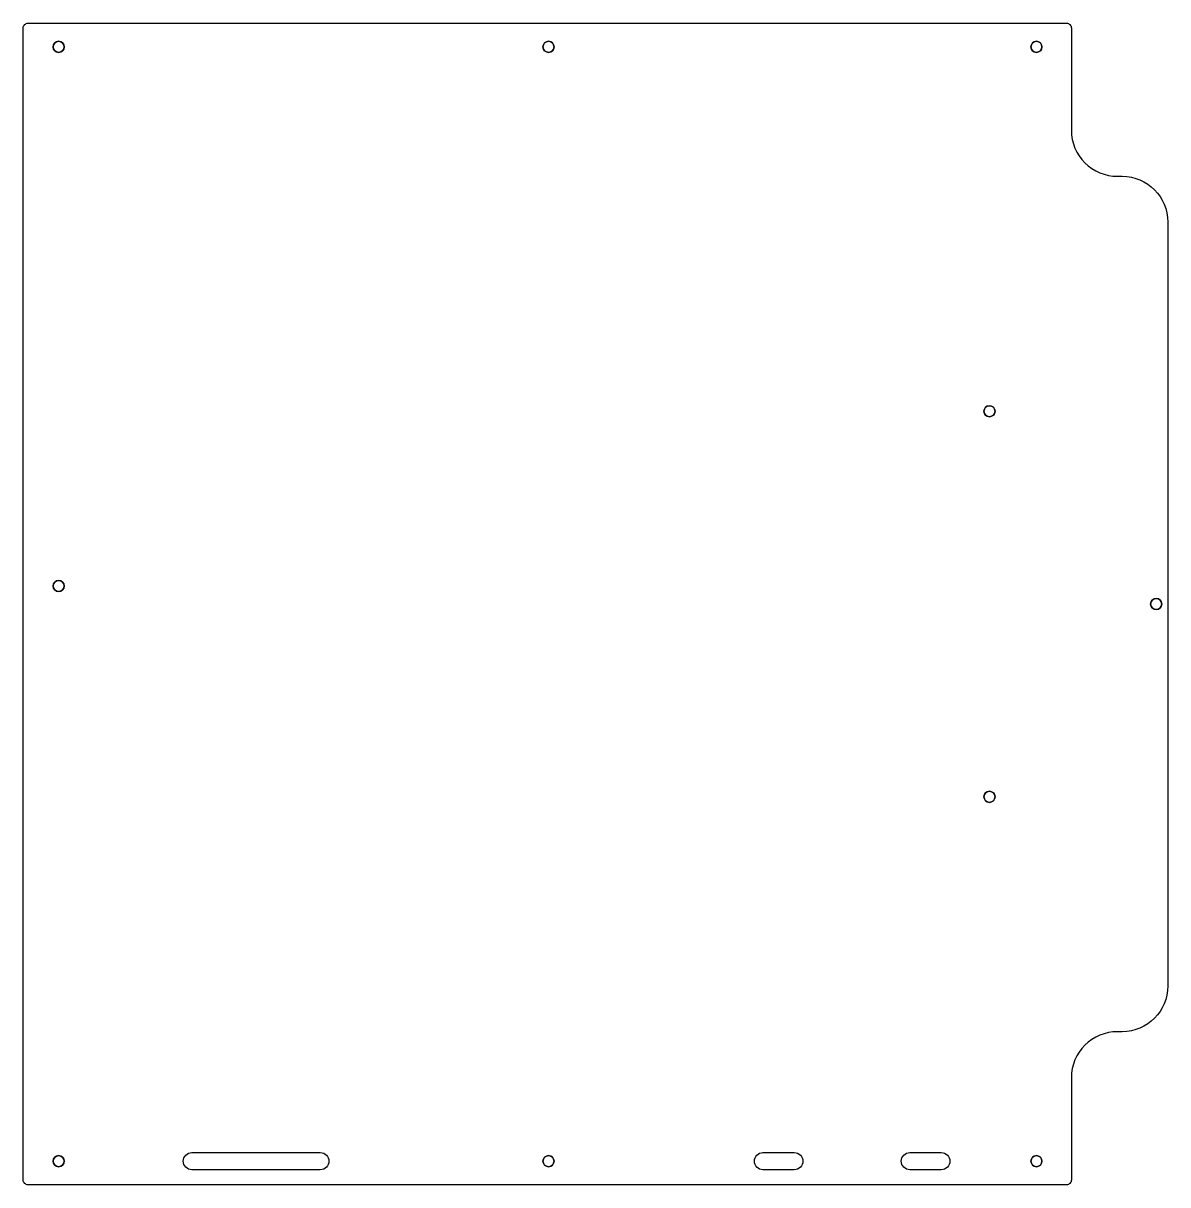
# Model space of a CAD drawing. Header units: millimetres. Extents: x 0 to 475, y -241 to 241.
import ezdxf

# ---------------------------------------------------------------- set-up
doc = ezdxf.new("R2010")
doc.units = ezdxf.units.MM
doc.layers.get('0').update_dxf_attribs({"linetype": 'CONTINUOUS'})

msp = doc.modelspace()

# ---------------------------------------------------------------- linework, layer by layer
for points in [[(435, -239.15, -0.414214), (433, -241.15), (2, -241.15, -0.414214), (0, -239.15), (0, 238.85, -0.414214), (2, 240.85), (433, 240.85, -0.414214), (435, 238.85), (435, 196.36, 0.415684), (454.1, 177.36), (456.11, 177.34, -0.412453), (475, 158.34), (475, -158.64, -0.412523), (456.11, -177.64), (454.08, -177.65, 0.415418), (435, -196.65)], [(435, -239.15, -0.414214), (433, -241.15), (2, -241.15, -0.414214), (0, -239.15), (0, 238.85, -0.414214), (2, 240.85), (433, 240.85, -0.414214), (435, 238.85), (435, 196.36, 0.415684), (454.1, 177.36), (456.11, 177.34, -0.412453), (475, 158.34), (475, -158.64, -0.412523), (456.11, -177.64), (454.08, -177.65, 0.415418), (435, -196.65)], [(123.3, -227.77, -1), (123.3, -234.93), (70, -234.93, -1), (70, -227.77)], [(123.3, -227.77, -1), (123.3, -234.93), (70, -234.93, -1), (70, -227.77)], [(320, -227.77, -1), (320, -234.93), (307, -234.93, -1), (307, -227.77)], [(320, -227.77, -1), (320, -234.93), (307, -234.93, -1), (307, -227.77)], [(381, -227.77, -1), (381, -234.93), (368, -234.93, -1), (368, -227.77)], [(381, -227.77, -1), (381, -234.93), (368, -234.93, -1), (368, -227.77)]]:
    msp.add_lwpolyline(points, format="xyb", close=True)
at = {"extrusion": (-7.88861e-30, 1.10934e-31, -1)}
for centre in [(-14.7, 231.05, 0), (-218, 231.05, 0), (-420.5, 231.05, 0), (-401, 79.85, 0), (-14.7, 7.35, 0), (-470.2, -0.15, 0), (-401, -80.15, 0), (-14.7, -231.35, 0), (-218, -231.35, 0), (-420.5, -231.35, 0)]:
    msp.add_circle(centre, 2.3, dxfattribs=at)
for centre in [(14.7, 231.05), (218, 231.05), (420.5, 231.05), (401, 79.85), (14.7, 7.35), (470.2, -0.15), (401, -80.15), (14.7, -231.35), (218, -231.35), (420.5, -231.35)]:
    msp.add_circle(centre, 2.3)

doc.saveas('drawing.dxf')
